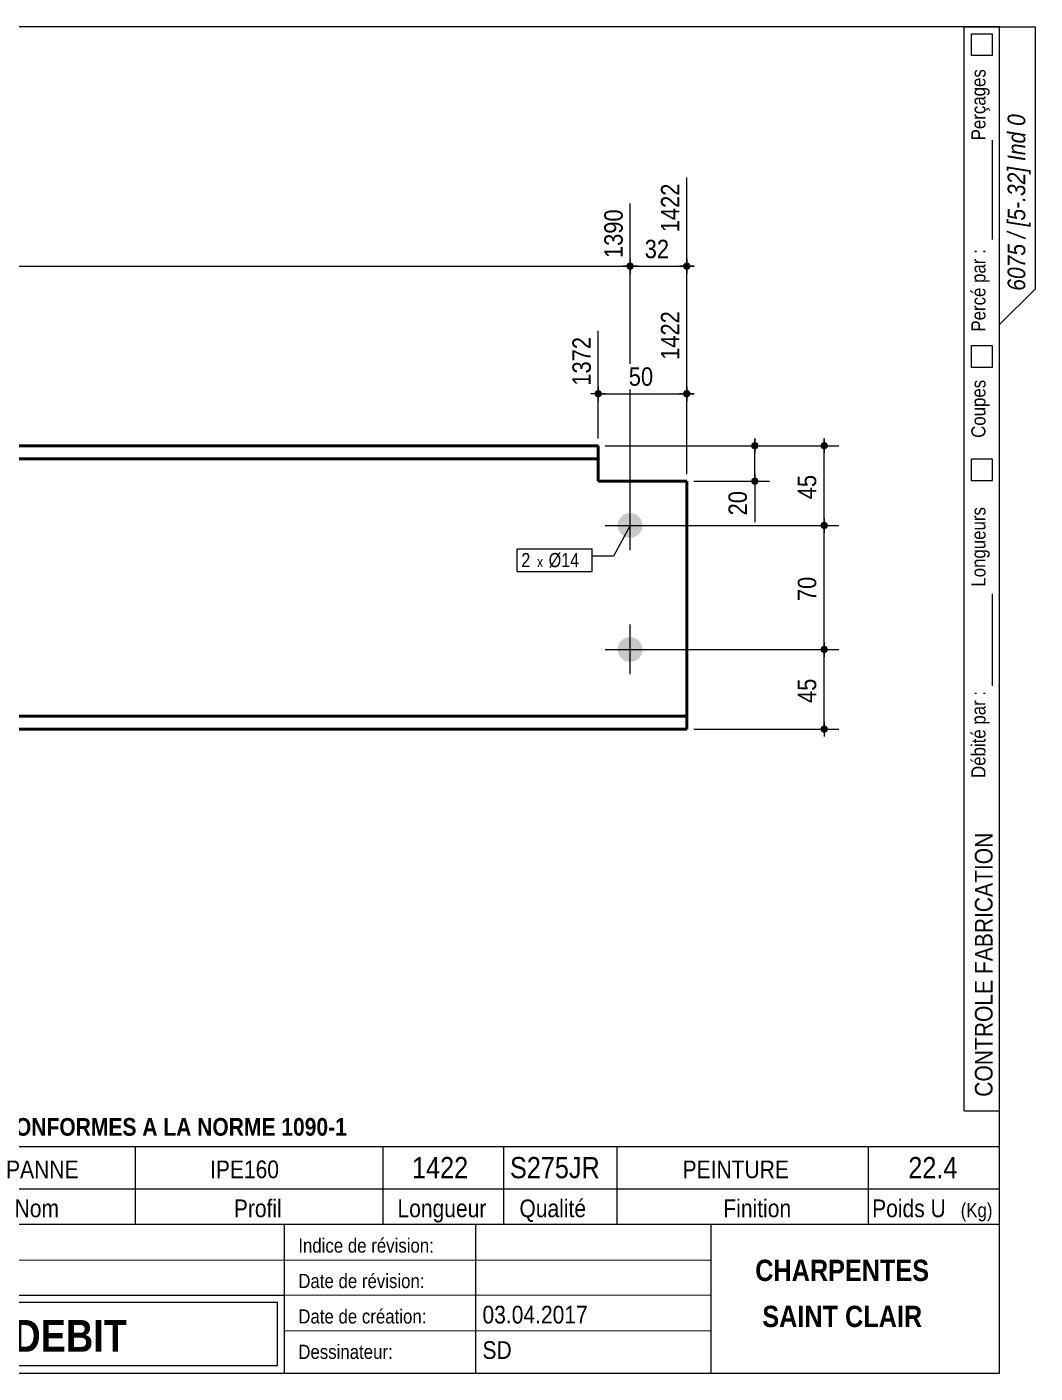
# Model space of a CAD drawing. Header units: millimetres. Extents: x 2 to 287, y 5 to 195.
# Drawn here: x 144.7 to 287, y 5 to 195 of the extents above; entities that cross this region are included whole.
import ezdxf

# ---------------------------------------------------------------- set-up
doc = ezdxf.new("R2010")
doc.units = ezdxf.units.MM
doc.linetypes.add('CACHE2', pattern=[1.190625, 0.79375, -0.396875])
for name, color, linetype, lineweight in [('Autre type objet', 1, 'Continuous', 0), ('Boulon', 7, 'Continuous', 0), ('Cache', 7, 'Continuous', 0), ('Cotation', 7, 'Continuous', 0), ('Désignation boulon', 3, 'Continuous', 0), ('Feuille dessin', 5, 'Continuous', 0), ('Piece', 2, 'Continuous', 0)]:
    doc.layers.add(name, color=color, linetype=linetype, lineweight=lineweight)
doc.styles.add('ARIAL', font='ARIAL.TTF')
doc.styles.add('ARIAL_BOLD', font='ARIALBD.TTF')
doc.styles.add('ARIAL_ITALIC', font='ARIALI.TTF')
doc.styles.add('COMIC_SANS_MS', font='COMIC.TTF')

# ---------------------------------------------------------------- blocks, each defined once
blk = doc.blocks.new('*A1')
at = {"layer": 'Boulon'}
for points in [[(231.58, 124.59), (231.58, 124.55), (231.58, 124.51), (231.57, 124.47), (231.57, 124.42), (231.56, 124.38), (231.55, 124.34), (231.55, 124.3), (231.54, 124.25), (231.53, 124.21), (231.52, 124.17), (231.5, 124.13), (231.49, 124.09), (231.48, 124.05), (231.46, 124.01), (231.45, 123.97), (231.43, 123.93), (231.41, 123.89), (231.39, 123.85), (231.37, 123.81), (231.35, 123.78), (231.33, 123.74), (231.31, 123.7), (231.29, 123.67), (231.26, 123.63), (231.24, 123.6), (231.21, 123.56), (231.18, 123.53), (231.16, 123.49), (231.13, 123.46), (231.1, 123.43), (231.07, 123.4), (231.04, 123.37), (231.01, 123.34), (230.97, 123.31), (230.94, 123.28), (230.91, 123.26), (230.87, 123.23), (230.84, 123.21), (230.8, 123.18), (230.77, 123.16), (230.73, 123.14), (230.69, 123.11), (230.65, 123.09), (230.62, 123.07), (230.58, 123.06), (230.54, 123.04), (230.5, 123.02), (230.46, 123), (230.42, 122.99), (230.38, 122.98), (230.34, 122.96), (230.3, 122.95), (230.26, 122.94), (230.21, 122.93), (230.17, 122.92), (230.13, 122.91), (230.09, 122.91), (230.04, 122.9), (230, 122.9), (229.96, 122.89), (229.92, 122.89), (229.87, 122.89), (229.83, 122.89), (229.79, 122.89), (229.74, 122.89), (229.7, 122.89), (229.66, 122.9), (229.62, 122.9), (229.57, 122.91), (229.53, 122.91), (229.49, 122.92), (229.45, 122.93), (229.4, 122.94), (229.36, 122.95), (229.32, 122.96), (229.28, 122.98), (229.24, 122.99), (229.2, 123), (229.16, 123.02), (229.12, 123.04), (229.08, 123.06), (229.04, 123.07), (229.01, 123.09), (228.97, 123.11), (228.93, 123.14), (228.89, 123.16), (228.86, 123.18), (228.82, 123.21), (228.79, 123.23), (228.75, 123.26), (228.72, 123.28), (228.69, 123.31), (228.65, 123.34), (228.62, 123.37), (228.59, 123.4), (228.56, 123.43), (228.53, 123.46), (228.5, 123.49), (228.48, 123.53), (228.45, 123.56), (228.42, 123.6), (228.4, 123.63), (228.37, 123.67), (228.35, 123.7), (228.33, 123.74), (228.31, 123.78), (228.29, 123.81), (228.27, 123.85), (228.25, 123.89), (228.23, 123.93), (228.21, 123.97), (228.2, 124.01), (228.18, 124.05), (228.17, 124.09), (228.16, 124.13), (228.14, 124.17), (228.13, 124.21), (228.12, 124.25), (228.11, 124.3), (228.11, 124.34), (228.1, 124.38), (228.09, 124.42), (228.09, 124.47), (228.08, 124.51), (228.08, 124.55), (228.08, 124.59), (228.08, 124.64), (228.08, 124.68), (228.08, 124.72), (228.08, 124.77), (228.09, 124.81), (228.09, 124.85), (228.1, 124.89), (228.11, 124.94), (228.11, 124.98), (228.12, 125.02), (228.13, 125.06), (228.14, 125.1), (228.16, 125.15), (228.17, 125.19), (228.18, 125.23), (228.2, 125.27), (228.21, 125.31), (228.23, 125.35), (228.25, 125.39), (228.27, 125.42), (228.29, 125.46), (228.31, 125.5), (228.33, 125.54), (228.35, 125.57), (228.37, 125.61), (228.4, 125.65), (228.42, 125.68), (228.45, 125.71), (228.48, 125.75), (228.5, 125.78), (228.53, 125.81), (228.56, 125.84), (228.59, 125.88), (228.62, 125.91), (228.65, 125.93), (228.69, 125.96), (228.72, 125.99), (228.75, 126.02), (228.79, 126.04), (228.82, 126.07), (228.86, 126.09), (228.89, 126.12), (228.93, 126.14), (228.97, 126.16), (229.01, 126.18), (229.04, 126.2), (229.08, 126.22), (229.12, 126.24), (229.16, 126.25), (229.2, 126.27), (229.24, 126.29), (229.28, 126.3), (229.32, 126.31), (229.36, 126.32), (229.4, 126.34), (229.45, 126.35), (229.49, 126.35), (229.53, 126.36), (229.57, 126.37), (229.62, 126.37), (229.66, 126.38), (229.7, 126.38), (229.74, 126.39), (229.79, 126.39), (229.83, 126.39), (229.87, 126.39), (229.92, 126.39), (229.96, 126.38), (230, 126.38), (230.04, 126.37), (230.09, 126.37), (230.13, 126.36), (230.17, 126.35), (230.21, 126.35), (230.26, 126.34), (230.3, 126.32), (230.34, 126.31), (230.38, 126.3), (230.42, 126.29), (230.46, 126.27), (230.5, 126.25), (230.54, 126.24), (230.58, 126.22), (230.62, 126.2), (230.65, 126.18), (230.69, 126.16), (230.73, 126.14), (230.77, 126.12), (230.8, 126.09), (230.84, 126.07), (230.87, 126.04), (230.91, 126.02), (230.94, 125.99), (230.97, 125.96), (231.01, 125.93), (231.04, 125.91), (231.07, 125.88), (231.1, 125.84), (231.13, 125.81), (231.16, 125.78), (231.18, 125.75), (231.21, 125.71), (231.24, 125.68), (231.26, 125.65), (231.29, 125.61), (231.31, 125.57), (231.33, 125.54), (231.35, 125.5), (231.37, 125.46), (231.39, 125.42), (231.41, 125.39), (231.43, 125.35), (231.45, 125.31), (231.46, 125.27), (231.48, 125.23), (231.49, 125.19), (231.5, 125.15), (231.52, 125.1), (231.53, 125.06), (231.54, 125.02), (231.55, 124.98), (231.55, 124.94), (231.56, 124.89), (231.57, 124.85), (231.57, 124.81), (231.58, 124.77), (231.58, 124.72), (231.58, 124.68), (231.58, 124.64)], [(231.58, 107.09), (231.58, 107.05), (231.58, 107.01), (231.57, 106.97), (231.57, 106.92), (231.56, 106.88), (231.55, 106.84), (231.55, 106.8), (231.54, 106.75), (231.53, 106.71), (231.52, 106.67), (231.5, 106.63), (231.49, 106.59), (231.48, 106.55), (231.46, 106.51), (231.45, 106.47), (231.43, 106.43), (231.41, 106.39), (231.39, 106.35), (231.37, 106.31), (231.35, 106.28), (231.33, 106.24), (231.31, 106.2), (231.29, 106.17), (231.26, 106.13), (231.24, 106.1), (231.21, 106.06), (231.18, 106.03), (231.16, 105.99), (231.13, 105.96), (231.1, 105.93), (231.07, 105.9), (231.04, 105.87), (231.01, 105.84), (230.97, 105.81), (230.94, 105.78), (230.91, 105.76), (230.87, 105.73), (230.84, 105.71), (230.8, 105.68), (230.77, 105.66), (230.73, 105.64), (230.69, 105.61), (230.65, 105.59), (230.62, 105.57), (230.58, 105.56), (230.54, 105.54), (230.5, 105.52), (230.46, 105.5), (230.42, 105.49), (230.38, 105.48), (230.34, 105.46), (230.3, 105.45), (230.26, 105.44), (230.21, 105.43), (230.17, 105.42), (230.13, 105.41), (230.09, 105.41), (230.04, 105.4), (230, 105.4), (229.96, 105.39), (229.92, 105.39), (229.87, 105.39), (229.83, 105.39), (229.79, 105.39), (229.74, 105.39), (229.7, 105.39), (229.66, 105.4), (229.62, 105.4), (229.57, 105.41), (229.53, 105.41), (229.49, 105.42), (229.45, 105.43), (229.4, 105.44), (229.36, 105.45), (229.32, 105.46), (229.28, 105.48), (229.24, 105.49), (229.2, 105.5), (229.16, 105.52), (229.12, 105.54), (229.08, 105.56), (229.04, 105.57), (229.01, 105.59), (228.97, 105.61), (228.93, 105.64), (228.89, 105.66), (228.86, 105.68), (228.82, 105.71), (228.79, 105.73), (228.75, 105.76), (228.72, 105.78), (228.69, 105.81), (228.65, 105.84), (228.62, 105.87), (228.59, 105.9), (228.56, 105.93), (228.53, 105.96), (228.5, 105.99), (228.48, 106.03), (228.45, 106.06), (228.42, 106.1), (228.4, 106.13), (228.37, 106.17), (228.35, 106.2), (228.33, 106.24), (228.31, 106.28), (228.29, 106.31), (228.27, 106.35), (228.25, 106.39), (228.23, 106.43), (228.21, 106.47), (228.2, 106.51), (228.18, 106.55), (228.17, 106.59), (228.16, 106.63), (228.14, 106.67), (228.13, 106.71), (228.12, 106.75), (228.11, 106.8), (228.11, 106.84), (228.1, 106.88), (228.09, 106.92), (228.09, 106.97), (228.08, 107.01), (228.08, 107.05), (228.08, 107.09), (228.08, 107.14), (228.08, 107.18), (228.08, 107.22), (228.08, 107.27), (228.09, 107.31), (228.09, 107.35), (228.1, 107.39), (228.11, 107.44), (228.11, 107.48), (228.12, 107.52), (228.13, 107.56), (228.14, 107.6), (228.16, 107.65), (228.17, 107.69), (228.18, 107.73), (228.2, 107.77), (228.21, 107.81), (228.23, 107.85), (228.25, 107.89), (228.27, 107.92), (228.29, 107.96), (228.31, 108), (228.33, 108.04), (228.35, 108.07), (228.37, 108.11), (228.4, 108.15), (228.42, 108.18), (228.45, 108.21), (228.48, 108.25), (228.5, 108.28), (228.53, 108.31), (228.56, 108.34), (228.59, 108.38), (228.62, 108.41), (228.65, 108.43), (228.69, 108.46), (228.72, 108.49), (228.75, 108.52), (228.79, 108.54), (228.82, 108.57), (228.86, 108.59), (228.89, 108.62), (228.93, 108.64), (228.97, 108.66), (229.01, 108.68), (229.04, 108.7), (229.08, 108.72), (229.12, 108.74), (229.16, 108.75), (229.2, 108.77), (229.24, 108.79), (229.28, 108.8), (229.32, 108.81), (229.36, 108.82), (229.4, 108.84), (229.45, 108.85), (229.49, 108.85), (229.53, 108.86), (229.57, 108.87), (229.62, 108.87), (229.66, 108.88), (229.7, 108.88), (229.74, 108.89), (229.79, 108.89), (229.83, 108.89), (229.87, 108.89), (229.92, 108.89), (229.96, 108.88), (230, 108.88), (230.04, 108.87), (230.09, 108.87), (230.13, 108.86), (230.17, 108.85), (230.21, 108.85), (230.26, 108.84), (230.3, 108.82), (230.34, 108.81), (230.38, 108.8), (230.42, 108.79), (230.46, 108.77), (230.5, 108.75), (230.54, 108.74), (230.58, 108.72), (230.62, 108.7), (230.65, 108.68), (230.69, 108.66), (230.73, 108.64), (230.77, 108.62), (230.8, 108.59), (230.84, 108.57), (230.87, 108.54), (230.91, 108.52), (230.94, 108.49), (230.97, 108.46), (231.01, 108.43), (231.04, 108.41), (231.07, 108.38), (231.1, 108.34), (231.13, 108.31), (231.16, 108.28), (231.18, 108.25), (231.21, 108.21), (231.24, 108.18), (231.26, 108.15), (231.29, 108.11), (231.31, 108.07), (231.33, 108.04), (231.35, 108), (231.37, 107.96), (231.39, 107.92), (231.41, 107.89), (231.43, 107.85), (231.45, 107.81), (231.46, 107.77), (231.48, 107.73), (231.49, 107.69), (231.5, 107.65), (231.52, 107.6), (231.53, 107.56), (231.54, 107.52), (231.55, 107.48), (231.55, 107.44), (231.56, 107.39), (231.57, 107.35), (231.57, 107.31), (231.58, 107.27), (231.58, 107.22), (231.58, 107.18), (231.58, 107.14)]]:
    blk.add_hatch(color=256, dxfattribs=at).paths.add_polyline_path(points, flags=17)
at = {"layer": 'Boulon', "linetype": 'Continuous', "lineweight": 0}
for p, q in [((229.83, 121.14), (229.83, 128.14)), ((226.33, 124.64), (233.33, 124.64)), ((229.83, 103.64), (229.83, 110.64)), ((226.33, 107.14), (233.33, 107.14))]:
    blk.add_line(p, q, dxfattribs=at)
blk = doc.blocks.new('*A3')
at = {"layer": 'Cache', "color": 7, "linetype": 'CACHE2', "lineweight": 20}
blk.add_line((237.830001, 97.737617), (237.830001, 95.887617), dxfattribs=at)
at = {"layer": 'Piece', "color": 2, "linetype": 'Continuous', "lineweight": 40}
for p, q in [((225.330001, 135.887617), (106.28, 135.887617)), ((225.330001, 135.887617), (225.330001, 130.887617)), ((225.330001, 134.037617), (106.28, 134.037617)), ((237.830001, 130.887617), (225.330001, 130.887617)), ((237.830001, 97.737617), (237.830001, 130.887617)), ((237.830001, 97.737617), (106.28, 97.737617)), ((237.830001, 95.887617), (237.830001, 97.737617)), ((237.830001, 95.887617), (106.28, 95.887617))]:
    blk.add_line(p, q, dxfattribs=at)
blk = doc.blocks.new('*A4')
at = {"layer": 'Feuille dessin', "linetype": 'Continuous', "lineweight": 0}
for p, q in [((282, 195), (5, 195)), ((282, 5), (282, 195)), ((5, 5), (282, 5))]:
    blk.add_line(p, q, dxfattribs=at)
blk = doc.blocks.new('*A5')
at = {"layer": 'Autre type objet', "linetype": 'Continuous', "lineweight": 0}
for p, q in [((277, 42), (277, 195)), ((277, 195), (287, 195)), ((278, 194), (278, 191)), ((281, 194), (278, 194)), ((281, 191), (281, 194)), ((282, 42), (282, 195)), ((287, 195), (287, 158)), ((278, 191), (281, 191)), ((281, 165), (281, 179)), ((287, 158), (282, 153)), ((278, 150), (278, 147)), ((281, 150), (278, 150)), ((281, 147), (281, 150)), ((278, 147), (281, 147)), ((278, 134), (278, 131)), ((281, 134), (278, 134)), ((281, 131), (281, 134)), ((278, 131), (281, 131)), ((281, 102), (281, 115)), ((277, 42), (282, 42))]:
    blk.add_line(p, q, dxfattribs=at)
at = {"layer": 'Autre type objet', "width": 0.85}
for s, height, style, p in [('Perçages', 2, 'ARIAL', (280, 179)), ('6075 / [5-.32] Ind 0', 2.5, 'ARIAL_ITALIC', (285.619109, 157.760245)), ('Percé par :', 2, 'ARIAL', (280, 152)), ('Coupes', 2, 'ARIAL', (280, 137)), ('Longueurs', 2, 'ARIAL', (280, 116)), ('Débité par :', 2, 'ARIAL', (280, 89)), ('CONTROLE FABRICATION', 2.5, 'ARIAL', (281, 44))]:
    blk.add_text(s, height=height, rotation=90, dxfattribs=dict(at, style=style)).set_placement(p)
blk = doc.blocks.new('*A7')
at = {"layer": 'Autre type objet', "linetype": 'Continuous', "lineweight": 0}
for p, q in [((92, 37), (282, 37)), ((160, 31), (160, 37)), ((195, 31), (195, 37)), ((212, 31), (212, 37)), ((228, 31), (228, 37)), ((263.5, 31), (263.5, 37)), ((282, 31), (282, 37)), ((92, 31), (282, 31)), ((160, 26), (160, 31)), ((195, 26), (195, 31)), ((212, 26), (212, 31)), ((228, 26), (228, 31)), ((263.5, 26), (263.5, 31)), ((282, 5), (282, 31)), ((92, 26), (282, 26)), ((181, 26), (181, 5)), ((208, 26), (208, 5)), ((241.262466, 5), (241.262466, 26)), ((92, 21), (241.327069, 20.935451)), ((92, 16), (181, 16)), ((181, 16), (241.297815, 16.021151)), ((93, 15), (180, 15)), ((180, 15), (180, 6)), ((181, 11), (241.217807, 10.969512)), ((180, 6), (93, 6)), ((92, 5), (282, 5))]:
    blk.add_line(p, q, dxfattribs=at)
at = {"layer": 'Autre type objet', "width": 0.85}
for s, height, style, p in [('TOLERANCES ESSENTIELLES CONFORMES A LA NORME 1090-1', 2.5, 'ARIAL_BOLD', (96.5, 38.5)), ('PANNE', 2.5, 'ARIAL', (141.75415, 32.5)), ('IPE160', 2.5, 'ARIAL', (170.538574, 32.5)), ('1422', 3, 'ARIAL', (199.053223, 32.5)), ('S275JR', 3, 'ARIAL', (212.880127, 32.5)), ('PEINTURE', 2.5, 'ARIAL', (237.24646, 32.5)), ('22.4', 3, 'ARIAL', (269.109863, 32.5)), ('Nom', 2.5, 'ARIAL', (142.961426, 27)), ('Profil', 2.5, 'ARIAL', (173.903564, 27)), ('Longueur', 2.5, 'ARIAL', (197, 27)), ('Qualité', 2.5, 'ARIAL', (214.218018, 27)), ('Finition', 2.5, 'ARIAL', (243, 27)), ('Poids U', 2.5, 'ARIAL', (264, 27)), ('(Kg)', 2, 'ARIAL', (276.5, 27)), ('Indice de révision:', 2, 'ARIAL', (183, 22)), ('CHARPENTES', 3, 'ARIAL_BOLD', (247.5, 18)), ('Date de révision:', 2, 'ARIAL', (183, 17)), ('Date de création:', 2, 'ARIAL', (183, 12)), ('03.04.2017', 2.5, 'ARIAL', (209, 12)), ('SAINT CLAIR', 3, 'ARIAL_BOLD', (248.5, 11.5)), ('CROQUIS   DE  DEBIT', 4.5, 'ARIAL_BOLD', (103, 8)), ('SD', 2.5, 'ARIAL', (209, 7)), ('Dessinateur:', 2, 'ARIAL', (183, 7))]:
    blk.add_text(s, height=height, dxfattribs=dict(at, style=style)).set_placement(p)
blk = doc.blocks.new('*A10')
at = {"layer": 'Cotation'}
for points in [[(225.3, 142.71), (225.28, 142.71), (225.25, 142.72), (225.23, 142.72), (225.2, 142.73), (225.18, 142.73), (225.15, 142.74), (225.13, 142.75), (225.11, 142.76), (225.08, 142.77), (225.06, 142.79), (225.04, 142.8), (225.02, 142.81), (225, 142.83), (224.98, 142.85), (224.96, 142.86), (224.94, 142.88), (224.93, 142.9), (224.91, 142.92), (224.9, 142.94), (224.88, 142.96), (224.87, 142.99), (224.86, 143.01), (224.85, 143.03), (224.84, 143.06), (224.83, 143.08), (224.83, 143.11), (224.82, 143.13), (224.82, 143.16), (224.81, 143.18), (224.81, 143.21), (224.81, 143.23), (224.81, 143.26), (224.81, 143.28), (224.82, 143.31), (224.82, 143.33), (224.83, 143.36), (224.83, 143.38), (224.84, 143.41), (224.85, 143.43), (224.86, 143.45), (224.87, 143.48), (224.88, 143.5), (224.9, 143.52), (224.91, 143.54), (224.93, 143.56), (224.94, 143.58), (224.96, 143.6), (224.98, 143.62), (225, 143.63), (225.02, 143.65), (225.04, 143.66), (225.06, 143.68), (225.08, 143.69), (225.11, 143.7), (225.13, 143.71), (225.15, 143.72), (225.18, 143.73), (225.2, 143.74), (225.23, 143.74), (225.25, 143.75), (225.28, 143.75), (225.3, 143.75), (225.33, 143.75), (225.36, 143.75), (225.38, 143.75), (225.41, 143.75), (225.43, 143.74), (225.46, 143.74), (225.48, 143.73), (225.51, 143.72), (225.53, 143.71), (225.55, 143.7), (225.58, 143.69), (225.6, 143.68), (225.62, 143.66), (225.64, 143.65), (225.66, 143.63), (225.68, 143.62), (225.7, 143.6), (225.72, 143.58), (225.73, 143.56), (225.75, 143.54), (225.76, 143.52), (225.78, 143.5), (225.79, 143.48), (225.8, 143.45), (225.81, 143.43), (225.82, 143.41), (225.83, 143.38), (225.83, 143.36), (225.84, 143.33), (225.84, 143.31), (225.85, 143.28), (225.85, 143.26), (225.85, 143.23), (225.85, 143.21), (225.85, 143.18), (225.84, 143.16), (225.84, 143.13), (225.83, 143.11), (225.83, 143.08), (225.82, 143.06), (225.81, 143.03), (225.8, 143.01), (225.79, 142.99), (225.78, 142.96), (225.76, 142.94), (225.75, 142.92), (225.73, 142.9), (225.72, 142.88), (225.7, 142.86), (225.68, 142.85), (225.66, 142.83), (225.64, 142.81), (225.62, 142.8), (225.6, 142.79), (225.58, 142.77), (225.55, 142.76), (225.53, 142.75), (225.51, 142.74), (225.48, 142.73), (225.46, 142.73), (225.43, 142.72), (225.41, 142.72), (225.38, 142.71), (225.36, 142.71), (225.33, 142.71)], [(237.8, 142.71), (237.78, 142.71), (237.75, 142.72), (237.73, 142.72), (237.7, 142.73), (237.68, 142.73), (237.65, 142.74), (237.63, 142.75), (237.61, 142.76), (237.58, 142.77), (237.56, 142.79), (237.54, 142.8), (237.52, 142.81), (237.5, 142.83), (237.48, 142.85), (237.46, 142.86), (237.44, 142.88), (237.43, 142.9), (237.41, 142.92), (237.4, 142.94), (237.38, 142.96), (237.37, 142.99), (237.36, 143.01), (237.35, 143.03), (237.34, 143.06), (237.33, 143.08), (237.33, 143.11), (237.32, 143.13), (237.32, 143.16), (237.31, 143.18), (237.31, 143.21), (237.31, 143.23), (237.31, 143.26), (237.31, 143.28), (237.32, 143.31), (237.32, 143.33), (237.33, 143.36), (237.33, 143.38), (237.34, 143.41), (237.35, 143.43), (237.36, 143.45), (237.37, 143.48), (237.38, 143.5), (237.4, 143.52), (237.41, 143.54), (237.43, 143.56), (237.44, 143.58), (237.46, 143.6), (237.48, 143.62), (237.5, 143.63), (237.52, 143.65), (237.54, 143.66), (237.56, 143.68), (237.58, 143.69), (237.61, 143.7), (237.63, 143.71), (237.65, 143.72), (237.68, 143.73), (237.7, 143.74), (237.73, 143.74), (237.75, 143.75), (237.78, 143.75), (237.8, 143.75), (237.83, 143.75), (237.86, 143.75), (237.88, 143.75), (237.91, 143.75), (237.93, 143.74), (237.96, 143.74), (237.98, 143.73), (238.01, 143.72), (238.03, 143.71), (238.05, 143.7), (238.08, 143.69), (238.1, 143.68), (238.12, 143.66), (238.14, 143.65), (238.16, 143.63), (238.18, 143.62), (238.2, 143.6), (238.22, 143.58), (238.23, 143.56), (238.25, 143.54), (238.26, 143.52), (238.28, 143.5), (238.29, 143.48), (238.3, 143.45), (238.31, 143.43), (238.32, 143.41), (238.33, 143.38), (238.33, 143.36), (238.34, 143.33), (238.34, 143.31), (238.35, 143.28), (238.35, 143.26), (238.35, 143.23), (238.35, 143.21), (238.35, 143.18), (238.34, 143.16), (238.34, 143.13), (238.33, 143.11), (238.33, 143.08), (238.32, 143.06), (238.31, 143.03), (238.3, 143.01), (238.29, 142.99), (238.28, 142.96), (238.26, 142.94), (238.25, 142.92), (238.23, 142.9), (238.22, 142.88), (238.2, 142.86), (238.18, 142.85), (238.16, 142.83), (238.14, 142.81), (238.12, 142.8), (238.1, 142.79), (238.08, 142.77), (238.05, 142.76), (238.03, 142.75), (238.01, 142.74), (237.98, 142.73), (237.96, 142.73), (237.93, 142.72), (237.91, 142.72), (237.88, 142.71), (237.86, 142.71), (237.83, 142.71)]]:
    blk.add_hatch(color=256, dxfattribs=at).paths.add_polyline_path(points, flags=17)
at = {"layer": 'Cotation', "linetype": 'Continuous', "lineweight": 0}
for p, q in [((237.83, 131.89), (237.83, 155.73)), ((225.33, 136.89), (225.33, 152.09)), ((226.37, 143.23), (224.29, 143.23)), ((225.33, 143.23), (224.29, 143.23)), ((225.33, 144.27), (225.33, 142.19)), ((225.33, 143.23), (237.83, 143.23)), ((238.87, 143.23), (236.79, 143.23)), ((237.83, 144.27), (237.83, 142.19)), ((237.83, 143.23), (238.87, 143.23))]:
    blk.add_line(p, q, dxfattribs=at)
at = {"layer": 'Cotation'}
for p in [(225.33, 143.23), (237.83, 143.23)]:
    blk.add_point(p, dxfattribs=at)
at = {"layer": 'Cotation', "style": 'ARIAL', "width": 0.85}
for s, p in [('1422', (236.79, 148.01)), ('1372', (224.29, 144.37))]:
    blk.add_text(s, height=2.6, rotation=90.0002, dxfattribs=at).set_placement(p)
blk.add_text('50', height=2.6, dxfattribs=at).set_placement((229.65, 144.35))
blk = doc.blocks.new('*A12')
at = {"layer": 'Cotation'}
blk.add_hatch(color=256, dxfattribs=at).paths.add_polyline_path([(229.8, 160.72), (229.78, 160.72), (229.75, 160.72), (229.73, 160.73), (229.7, 160.73), (229.68, 160.74), (229.65, 160.75), (229.63, 160.75), (229.61, 160.77), (229.58, 160.78), (229.56, 160.79), (229.54, 160.8), (229.52, 160.82), (229.5, 160.83), (229.48, 160.85), (229.46, 160.87), (229.44, 160.89), (229.43, 160.91), (229.41, 160.93), (229.4, 160.95), (229.38, 160.97), (229.37, 160.99), (229.36, 161.01), (229.35, 161.04), (229.34, 161.06), (229.33, 161.08), (229.33, 161.11), (229.32, 161.13), (229.32, 161.16), (229.31, 161.18), (229.31, 161.21), (229.31, 161.24), (229.31, 161.26), (229.31, 161.29), (229.32, 161.31), (229.32, 161.34), (229.33, 161.36), (229.33, 161.39), (229.34, 161.41), (229.35, 161.43), (229.36, 161.46), (229.37, 161.48), (229.38, 161.5), (229.4, 161.52), (229.41, 161.55), (229.43, 161.57), (229.44, 161.58), (229.46, 161.6), (229.48, 161.62), (229.5, 161.64), (229.52, 161.65), (229.54, 161.67), (229.56, 161.68), (229.58, 161.69), (229.61, 161.71), (229.63, 161.72), (229.65, 161.72), (229.68, 161.73), (229.7, 161.74), (229.73, 161.75), (229.75, 161.75), (229.78, 161.75), (229.8, 161.75), (229.83, 161.76), (229.86, 161.75), (229.88, 161.75), (229.91, 161.75), (229.93, 161.75), (229.96, 161.74), (229.98, 161.73), (230.01, 161.72), (230.03, 161.72), (230.05, 161.71), (230.08, 161.69), (230.1, 161.68), (230.12, 161.67), (230.14, 161.65), (230.16, 161.64), (230.18, 161.62), (230.2, 161.6), (230.22, 161.58), (230.23, 161.57), (230.25, 161.55), (230.26, 161.52), (230.28, 161.5), (230.29, 161.48), (230.3, 161.46), (230.31, 161.43), (230.32, 161.41), (230.33, 161.39), (230.33, 161.36), (230.34, 161.34), (230.34, 161.31), (230.35, 161.29), (230.35, 161.26), (230.35, 161.24), (230.35, 161.21), (230.35, 161.18), (230.34, 161.16), (230.34, 161.13), (230.33, 161.11), (230.33, 161.08), (230.32, 161.06), (230.31, 161.04), (230.3, 161.01), (230.29, 160.99), (230.28, 160.97), (230.26, 160.95), (230.25, 160.93), (230.23, 160.91), (230.22, 160.89), (230.2, 160.87), (230.18, 160.85), (230.16, 160.83), (230.14, 160.82), (230.12, 160.8), (230.1, 160.79), (230.08, 160.78), (230.05, 160.77), (230.03, 160.75), (230.01, 160.75), (229.98, 160.74), (229.96, 160.73), (229.93, 160.73), (229.91, 160.72), (229.88, 160.72), (229.86, 160.72), (229.83, 160.72)], flags=17)
at = {"layer": 'Cotation', "linetype": 'Continuous', "lineweight": 0}
for p, q in [((229.83, 147.47), (229.83, 170.09)), ((229.83, 162.28), (229.83, 160.2)), ((41.68, 161.24), (229.83, 161.24)), ((230.87, 161.24), (228.79, 161.24)), ((229.83, 161.24), (230.87, 161.24)), ((229.83, 125.64), (229.83, 143.83))]:
    blk.add_line(p, q, dxfattribs=at)
at = {"layer": 'Cotation'}
blk.add_point((229.83, 161.24), dxfattribs=at)
at = {"layer": 'Cotation', "style": 'ARIAL', "width": 0.85}
blk.add_text('1390', height=2.6, rotation=90.0002, dxfattribs=at).set_placement((228.79, 162.38))
blk = doc.blocks.new('*A13')
at = {"layer": 'Cotation'}
for points in [[(229.8, 160.72), (229.78, 160.72), (229.75, 160.72), (229.73, 160.73), (229.7, 160.73), (229.68, 160.74), (229.65, 160.75), (229.63, 160.75), (229.61, 160.77), (229.58, 160.78), (229.56, 160.79), (229.54, 160.8), (229.52, 160.82), (229.5, 160.83), (229.48, 160.85), (229.46, 160.87), (229.44, 160.89), (229.43, 160.91), (229.41, 160.93), (229.4, 160.95), (229.38, 160.97), (229.37, 160.99), (229.36, 161.01), (229.35, 161.04), (229.34, 161.06), (229.33, 161.08), (229.33, 161.11), (229.32, 161.13), (229.32, 161.16), (229.31, 161.18), (229.31, 161.21), (229.31, 161.24), (229.31, 161.26), (229.31, 161.29), (229.32, 161.31), (229.32, 161.34), (229.33, 161.36), (229.33, 161.39), (229.34, 161.41), (229.35, 161.43), (229.36, 161.46), (229.37, 161.48), (229.38, 161.5), (229.4, 161.52), (229.41, 161.55), (229.43, 161.57), (229.44, 161.58), (229.46, 161.6), (229.48, 161.62), (229.5, 161.64), (229.52, 161.65), (229.54, 161.67), (229.56, 161.68), (229.58, 161.69), (229.61, 161.71), (229.63, 161.72), (229.65, 161.72), (229.68, 161.73), (229.7, 161.74), (229.73, 161.75), (229.75, 161.75), (229.78, 161.75), (229.8, 161.75), (229.83, 161.76), (229.86, 161.75), (229.88, 161.75), (229.91, 161.75), (229.93, 161.75), (229.96, 161.74), (229.98, 161.73), (230.01, 161.72), (230.03, 161.72), (230.05, 161.71), (230.08, 161.69), (230.1, 161.68), (230.12, 161.67), (230.14, 161.65), (230.16, 161.64), (230.18, 161.62), (230.2, 161.6), (230.22, 161.58), (230.23, 161.57), (230.25, 161.55), (230.26, 161.52), (230.28, 161.5), (230.29, 161.48), (230.3, 161.46), (230.31, 161.43), (230.32, 161.41), (230.33, 161.39), (230.33, 161.36), (230.34, 161.34), (230.34, 161.31), (230.35, 161.29), (230.35, 161.26), (230.35, 161.24), (230.35, 161.21), (230.35, 161.18), (230.34, 161.16), (230.34, 161.13), (230.33, 161.11), (230.33, 161.08), (230.32, 161.06), (230.31, 161.04), (230.3, 161.01), (230.29, 160.99), (230.28, 160.97), (230.26, 160.95), (230.25, 160.93), (230.23, 160.91), (230.22, 160.89), (230.2, 160.87), (230.18, 160.85), (230.16, 160.83), (230.14, 160.82), (230.12, 160.8), (230.1, 160.79), (230.08, 160.78), (230.05, 160.77), (230.03, 160.75), (230.01, 160.75), (229.98, 160.74), (229.96, 160.73), (229.93, 160.73), (229.91, 160.72), (229.88, 160.72), (229.86, 160.72), (229.83, 160.72)], [(237.8, 160.72), (237.78, 160.72), (237.75, 160.72), (237.73, 160.73), (237.7, 160.73), (237.68, 160.74), (237.65, 160.75), (237.63, 160.75), (237.61, 160.77), (237.58, 160.78), (237.56, 160.79), (237.54, 160.8), (237.52, 160.82), (237.5, 160.83), (237.48, 160.85), (237.46, 160.87), (237.44, 160.89), (237.43, 160.91), (237.41, 160.93), (237.4, 160.95), (237.38, 160.97), (237.37, 160.99), (237.36, 161.01), (237.35, 161.04), (237.34, 161.06), (237.33, 161.08), (237.33, 161.11), (237.32, 161.13), (237.32, 161.16), (237.31, 161.18), (237.31, 161.21), (237.31, 161.24), (237.31, 161.26), (237.31, 161.29), (237.32, 161.31), (237.32, 161.34), (237.33, 161.36), (237.33, 161.39), (237.34, 161.41), (237.35, 161.43), (237.36, 161.46), (237.37, 161.48), (237.38, 161.5), (237.4, 161.52), (237.41, 161.55), (237.43, 161.57), (237.44, 161.58), (237.46, 161.6), (237.48, 161.62), (237.5, 161.64), (237.52, 161.65), (237.54, 161.67), (237.56, 161.68), (237.58, 161.69), (237.61, 161.71), (237.63, 161.72), (237.65, 161.72), (237.68, 161.73), (237.7, 161.74), (237.73, 161.75), (237.75, 161.75), (237.78, 161.75), (237.8, 161.75), (237.83, 161.76), (237.86, 161.75), (237.88, 161.75), (237.91, 161.75), (237.93, 161.75), (237.96, 161.74), (237.98, 161.73), (238.01, 161.72), (238.03, 161.72), (238.05, 161.71), (238.08, 161.69), (238.1, 161.68), (238.12, 161.67), (238.14, 161.65), (238.16, 161.64), (238.18, 161.62), (238.2, 161.6), (238.22, 161.58), (238.23, 161.57), (238.25, 161.55), (238.26, 161.52), (238.28, 161.5), (238.29, 161.48), (238.3, 161.46), (238.31, 161.43), (238.32, 161.41), (238.33, 161.39), (238.33, 161.36), (238.34, 161.34), (238.34, 161.31), (238.35, 161.29), (238.35, 161.26), (238.35, 161.24), (238.35, 161.21), (238.35, 161.18), (238.34, 161.16), (238.34, 161.13), (238.33, 161.11), (238.33, 161.08), (238.32, 161.06), (238.31, 161.04), (238.3, 161.01), (238.29, 160.99), (238.28, 160.97), (238.26, 160.95), (238.25, 160.93), (238.23, 160.91), (238.22, 160.89), (238.2, 160.87), (238.18, 160.85), (238.16, 160.83), (238.14, 160.82), (238.12, 160.8), (238.1, 160.79), (238.08, 160.78), (238.05, 160.77), (238.03, 160.75), (238.01, 160.75), (237.98, 160.74), (237.96, 160.73), (237.93, 160.73), (237.91, 160.72), (237.88, 160.72), (237.86, 160.72), (237.83, 160.72)]]:
    blk.add_hatch(color=256, dxfattribs=at).paths.add_polyline_path(points, flags=17)
at = {"layer": 'Cotation', "linetype": 'Continuous', "lineweight": 0}
for p, q in [((237.83, 131.89), (237.83, 173.73)), ((229.83, 147.47), (229.83, 170.09)), ((229.83, 162.28), (229.83, 160.2)), ((237.83, 162.28), (237.83, 160.2)), ((230.87, 161.24), (228.79, 161.24)), ((229.83, 161.24), (228.79, 161.24)), ((229.83, 161.24), (237.83, 161.24)), ((238.87, 161.24), (236.79, 161.24)), ((237.83, 161.24), (238.87, 161.24)), ((229.83, 125.64), (229.83, 143.83))]:
    blk.add_line(p, q, dxfattribs=at)
at = {"layer": 'Cotation'}
for p in [(229.83, 161.24), (237.83, 161.24)]:
    blk.add_point(p, dxfattribs=at)
at = {"layer": 'Cotation', "style": 'ARIAL', "width": 0.85}
blk.add_text('1422', height=2.6, rotation=90.0002, dxfattribs=at).set_placement((236.79, 166.02))
blk.add_text('32', height=2.6, dxfattribs=at).set_placement((231.9, 162.36))
blk = doc.blocks.new('*A15')
at = {"layer": 'Cotation'}
for points in [[(247.42, 135.37), (247.39, 135.37), (247.36, 135.37), (247.34, 135.38), (247.31, 135.38), (247.29, 135.39), (247.27, 135.4), (247.24, 135.41), (247.22, 135.42), (247.2, 135.43), (247.17, 135.44), (247.15, 135.46), (247.13, 135.47), (247.11, 135.49), (247.09, 135.5), (247.07, 135.52), (247.06, 135.54), (247.04, 135.56), (247.02, 135.58), (247.01, 135.6), (247, 135.62), (246.98, 135.64), (246.97, 135.67), (246.96, 135.69), (246.95, 135.71), (246.94, 135.74), (246.94, 135.76), (246.93, 135.79), (246.93, 135.81), (246.92, 135.84), (246.92, 135.86), (246.92, 135.89), (246.92, 135.91), (246.92, 135.94), (246.93, 135.96), (246.93, 135.99), (246.94, 136.01), (246.94, 136.04), (246.95, 136.06), (246.96, 136.09), (246.97, 136.11), (246.98, 136.13), (247, 136.15), (247.01, 136.18), (247.02, 136.2), (247.04, 136.22), (247.06, 136.24), (247.07, 136.26), (247.09, 136.27), (247.11, 136.29), (247.13, 136.31), (247.15, 136.32), (247.17, 136.33), (247.2, 136.35), (247.22, 136.36), (247.24, 136.37), (247.27, 136.38), (247.29, 136.39), (247.31, 136.39), (247.34, 136.4), (247.36, 136.4), (247.39, 136.41), (247.42, 136.41), (247.44, 136.41), (247.47, 136.41), (247.49, 136.41), (247.52, 136.4), (247.54, 136.4), (247.57, 136.39), (247.59, 136.39), (247.62, 136.38), (247.64, 136.37), (247.66, 136.36), (247.69, 136.35), (247.71, 136.33), (247.73, 136.32), (247.75, 136.31), (247.77, 136.29), (247.79, 136.27), (247.81, 136.26), (247.83, 136.24), (247.84, 136.22), (247.86, 136.2), (247.87, 136.18), (247.89, 136.15), (247.9, 136.13), (247.91, 136.11), (247.92, 136.09), (247.93, 136.06), (247.94, 136.04), (247.95, 136.01), (247.95, 135.99), (247.96, 135.96), (247.96, 135.94), (247.96, 135.91), (247.96, 135.89), (247.96, 135.86), (247.96, 135.84), (247.96, 135.81), (247.95, 135.79), (247.95, 135.76), (247.94, 135.74), (247.93, 135.71), (247.92, 135.69), (247.91, 135.67), (247.9, 135.64), (247.89, 135.62), (247.87, 135.6), (247.86, 135.58), (247.84, 135.56), (247.83, 135.54), (247.81, 135.52), (247.79, 135.5), (247.77, 135.49), (247.75, 135.47), (247.73, 135.46), (247.71, 135.44), (247.69, 135.43), (247.66, 135.42), (247.64, 135.41), (247.62, 135.4), (247.59, 135.39), (247.57, 135.38), (247.54, 135.38), (247.52, 135.37), (247.49, 135.37), (247.47, 135.37), (247.44, 135.37)], [(247.42, 130.37), (247.39, 130.37), (247.36, 130.37), (247.34, 130.38), (247.31, 130.38), (247.29, 130.39), (247.27, 130.4), (247.24, 130.41), (247.22, 130.42), (247.2, 130.43), (247.17, 130.44), (247.15, 130.46), (247.13, 130.47), (247.11, 130.49), (247.09, 130.5), (247.07, 130.52), (247.06, 130.54), (247.04, 130.56), (247.02, 130.58), (247.01, 130.6), (247, 130.62), (246.98, 130.64), (246.97, 130.67), (246.96, 130.69), (246.95, 130.71), (246.94, 130.74), (246.94, 130.76), (246.93, 130.79), (246.93, 130.81), (246.92, 130.84), (246.92, 130.86), (246.92, 130.89), (246.92, 130.91), (246.92, 130.94), (246.93, 130.96), (246.93, 130.99), (246.94, 131.01), (246.94, 131.04), (246.95, 131.06), (246.96, 131.09), (246.97, 131.11), (246.98, 131.13), (247, 131.15), (247.01, 131.18), (247.02, 131.2), (247.04, 131.22), (247.06, 131.24), (247.07, 131.26), (247.09, 131.27), (247.11, 131.29), (247.13, 131.31), (247.15, 131.32), (247.17, 131.33), (247.2, 131.35), (247.22, 131.36), (247.24, 131.37), (247.27, 131.38), (247.29, 131.39), (247.31, 131.39), (247.34, 131.4), (247.36, 131.4), (247.39, 131.41), (247.42, 131.41), (247.44, 131.41), (247.47, 131.41), (247.49, 131.41), (247.52, 131.4), (247.54, 131.4), (247.57, 131.39), (247.59, 131.39), (247.62, 131.38), (247.64, 131.37), (247.66, 131.36), (247.69, 131.35), (247.71, 131.33), (247.73, 131.32), (247.75, 131.31), (247.77, 131.29), (247.79, 131.27), (247.81, 131.26), (247.83, 131.24), (247.84, 131.22), (247.86, 131.2), (247.87, 131.18), (247.89, 131.15), (247.9, 131.13), (247.91, 131.11), (247.92, 131.09), (247.93, 131.06), (247.94, 131.04), (247.95, 131.01), (247.95, 130.99), (247.96, 130.96), (247.96, 130.94), (247.96, 130.91), (247.96, 130.89), (247.96, 130.86), (247.96, 130.84), (247.96, 130.81), (247.95, 130.79), (247.95, 130.76), (247.94, 130.74), (247.93, 130.71), (247.92, 130.69), (247.91, 130.67), (247.9, 130.64), (247.89, 130.62), (247.87, 130.6), (247.86, 130.58), (247.84, 130.56), (247.83, 130.54), (247.81, 130.52), (247.79, 130.5), (247.77, 130.49), (247.75, 130.47), (247.73, 130.46), (247.71, 130.44), (247.69, 130.43), (247.66, 130.42), (247.64, 130.41), (247.62, 130.4), (247.59, 130.39), (247.57, 130.38), (247.54, 130.38), (247.52, 130.37), (247.49, 130.37), (247.47, 130.37), (247.44, 130.37)]]:
    blk.add_hatch(color=256, dxfattribs=at).paths.add_polyline_path(points, flags=17)
at = {"layer": 'Cotation', "linetype": 'Continuous', "lineweight": 0}
for p, q in [((247.44, 136.93), (247.44, 134.85)), ((247.44, 135.89), (247.44, 136.93)), ((226.33, 135.89), (249.52, 135.89)), ((246.4, 135.89), (248.48, 135.89)), ((247.44, 130.89), (247.44, 135.89)), ((247.44, 131.93), (247.44, 129.85)), ((238.83, 130.89), (249.52, 130.89)), ((246.4, 130.89), (248.48, 130.89)), ((247.44, 130.89), (247.44, 125.08)), ((247.44, 130.89), (247.44, 125.08))]:
    blk.add_line(p, q, dxfattribs=at)
at = {"layer": 'Cotation'}
for p in [(247.44, 135.89), (247.44, 130.89)]:
    blk.add_point(p, dxfattribs=at)
at = {"layer": 'Cotation', "style": 'ARIAL', "width": 0.85}
blk.add_text('20', height=2.6, rotation=90.0002, dxfattribs=at).set_placement((246.32, 126.06))
blk = doc.blocks.new('*A19')
at = {"layer": 'Cotation'}
for points in [[(257.21, 106.62), (257.18, 106.62), (257.16, 106.62), (257.13, 106.63), (257.11, 106.63), (257.08, 106.64), (257.06, 106.65), (257.04, 106.66), (257.01, 106.67), (256.99, 106.68), (256.97, 106.69), (256.95, 106.71), (256.93, 106.72), (256.91, 106.74), (256.89, 106.75), (256.87, 106.77), (256.85, 106.79), (256.83, 106.81), (256.82, 106.83), (256.8, 106.85), (256.79, 106.87), (256.78, 106.89), (256.76, 106.92), (256.75, 106.94), (256.75, 106.96), (256.74, 106.99), (256.73, 107.01), (256.72, 107.04), (256.72, 107.06), (256.72, 107.09), (256.72, 107.11), (256.71, 107.14), (256.72, 107.16), (256.72, 107.19), (256.72, 107.21), (256.72, 107.24), (256.73, 107.26), (256.74, 107.29), (256.75, 107.31), (256.75, 107.34), (256.76, 107.36), (256.78, 107.38), (256.79, 107.4), (256.8, 107.43), (256.82, 107.45), (256.83, 107.47), (256.85, 107.49), (256.87, 107.51), (256.89, 107.52), (256.91, 107.54), (256.93, 107.56), (256.95, 107.57), (256.97, 107.58), (256.99, 107.6), (257.01, 107.61), (257.04, 107.62), (257.06, 107.63), (257.08, 107.64), (257.11, 107.64), (257.13, 107.65), (257.16, 107.65), (257.18, 107.66), (257.21, 107.66), (257.23, 107.66), (257.26, 107.66), (257.29, 107.66), (257.31, 107.65), (257.34, 107.65), (257.36, 107.64), (257.39, 107.64), (257.41, 107.63), (257.43, 107.62), (257.46, 107.61), (257.48, 107.6), (257.5, 107.58), (257.52, 107.57), (257.54, 107.56), (257.56, 107.54), (257.58, 107.52), (257.6, 107.51), (257.62, 107.49), (257.64, 107.47), (257.65, 107.45), (257.67, 107.43), (257.68, 107.4), (257.69, 107.38), (257.71, 107.36), (257.72, 107.34), (257.72, 107.31), (257.73, 107.29), (257.74, 107.26), (257.74, 107.24), (257.75, 107.21), (257.75, 107.19), (257.75, 107.16), (257.75, 107.14), (257.75, 107.11), (257.75, 107.09), (257.75, 107.06), (257.74, 107.04), (257.74, 107.01), (257.73, 106.99), (257.72, 106.96), (257.72, 106.94), (257.71, 106.92), (257.69, 106.89), (257.68, 106.87), (257.67, 106.85), (257.65, 106.83), (257.64, 106.81), (257.62, 106.79), (257.6, 106.77), (257.58, 106.75), (257.56, 106.74), (257.54, 106.72), (257.52, 106.71), (257.5, 106.69), (257.48, 106.68), (257.46, 106.67), (257.43, 106.66), (257.41, 106.65), (257.39, 106.64), (257.36, 106.63), (257.34, 106.63), (257.31, 106.62), (257.29, 106.62), (257.26, 106.62), (257.23, 106.62)], [(257.21, 95.37), (257.18, 95.37), (257.16, 95.37), (257.13, 95.38), (257.11, 95.38), (257.08, 95.39), (257.06, 95.4), (257.04, 95.41), (257.01, 95.42), (256.99, 95.43), (256.97, 95.44), (256.95, 95.46), (256.93, 95.47), (256.91, 95.49), (256.89, 95.5), (256.87, 95.52), (256.85, 95.54), (256.83, 95.56), (256.82, 95.58), (256.8, 95.6), (256.79, 95.62), (256.78, 95.64), (256.76, 95.67), (256.75, 95.69), (256.75, 95.71), (256.74, 95.74), (256.73, 95.76), (256.72, 95.79), (256.72, 95.81), (256.72, 95.84), (256.72, 95.86), (256.71, 95.89), (256.72, 95.91), (256.72, 95.94), (256.72, 95.96), (256.72, 95.99), (256.73, 96.01), (256.74, 96.04), (256.75, 96.06), (256.75, 96.09), (256.76, 96.11), (256.78, 96.13), (256.79, 96.15), (256.8, 96.18), (256.82, 96.2), (256.83, 96.22), (256.85, 96.24), (256.87, 96.26), (256.89, 96.27), (256.91, 96.29), (256.93, 96.31), (256.95, 96.32), (256.97, 96.33), (256.99, 96.35), (257.01, 96.36), (257.04, 96.37), (257.06, 96.38), (257.08, 96.39), (257.11, 96.39), (257.13, 96.4), (257.16, 96.4), (257.18, 96.41), (257.21, 96.41), (257.23, 96.41), (257.26, 96.41), (257.29, 96.41), (257.31, 96.4), (257.34, 96.4), (257.36, 96.39), (257.39, 96.39), (257.41, 96.38), (257.43, 96.37), (257.46, 96.36), (257.48, 96.35), (257.5, 96.33), (257.52, 96.32), (257.54, 96.31), (257.56, 96.29), (257.58, 96.27), (257.6, 96.26), (257.62, 96.24), (257.64, 96.22), (257.65, 96.2), (257.67, 96.18), (257.68, 96.15), (257.69, 96.13), (257.71, 96.11), (257.72, 96.09), (257.72, 96.06), (257.73, 96.04), (257.74, 96.01), (257.74, 95.99), (257.75, 95.96), (257.75, 95.94), (257.75, 95.91), (257.75, 95.89), (257.75, 95.86), (257.75, 95.84), (257.75, 95.81), (257.74, 95.79), (257.74, 95.76), (257.73, 95.74), (257.72, 95.71), (257.72, 95.69), (257.71, 95.67), (257.69, 95.64), (257.68, 95.62), (257.67, 95.6), (257.65, 95.58), (257.64, 95.56), (257.62, 95.54), (257.6, 95.52), (257.58, 95.5), (257.56, 95.49), (257.54, 95.47), (257.52, 95.46), (257.5, 95.44), (257.48, 95.43), (257.46, 95.42), (257.43, 95.41), (257.41, 95.4), (257.39, 95.39), (257.36, 95.38), (257.34, 95.38), (257.31, 95.37), (257.29, 95.37), (257.26, 95.37), (257.23, 95.37)]]:
    blk.add_hatch(color=256, dxfattribs=at).paths.add_polyline_path(points, flags=17)
at = {"layer": 'Cotation', "linetype": 'Continuous', "lineweight": 0}
for p, q in [((230.83, 107.14), (259.31, 107.14)), ((256.19, 107.14), (258.27, 107.14)), ((257.23, 108.18), (257.23, 106.1)), ((257.23, 107.14), (257.23, 108.18)), ((257.23, 95.89), (257.23, 107.14)), ((257.23, 96.93), (257.23, 94.85)), ((238.83, 95.89), (259.31, 95.89)), ((256.19, 95.89), (258.27, 95.89)), ((257.23, 95.89), (257.23, 94.85))]:
    blk.add_line(p, q, dxfattribs=at)
at = {"layer": 'Cotation'}
for p in [(257.23, 107.14), (257.23, 95.89)]:
    blk.add_point(p, dxfattribs=at)
at = {"layer": 'Cotation', "style": 'ARIAL', "width": 0.85}
blk.add_text('45', height=2.6, rotation=90.0002, dxfattribs=at).set_placement((256.11, 99.58))
blk = doc.blocks.new('*A20')
at = {"layer": 'Cotation'}
for points in [[(257.21, 124.12), (257.18, 124.12), (257.16, 124.12), (257.13, 124.13), (257.11, 124.13), (257.08, 124.14), (257.06, 124.15), (257.04, 124.16), (257.01, 124.17), (256.99, 124.18), (256.97, 124.19), (256.95, 124.21), (256.93, 124.22), (256.91, 124.24), (256.89, 124.25), (256.87, 124.27), (256.85, 124.29), (256.83, 124.31), (256.82, 124.33), (256.8, 124.35), (256.79, 124.37), (256.78, 124.39), (256.76, 124.42), (256.75, 124.44), (256.75, 124.46), (256.74, 124.49), (256.73, 124.51), (256.72, 124.54), (256.72, 124.56), (256.72, 124.59), (256.72, 124.61), (256.71, 124.64), (256.72, 124.66), (256.72, 124.69), (256.72, 124.71), (256.72, 124.74), (256.73, 124.76), (256.74, 124.79), (256.75, 124.81), (256.75, 124.84), (256.76, 124.86), (256.78, 124.88), (256.79, 124.9), (256.8, 124.93), (256.82, 124.95), (256.83, 124.97), (256.85, 124.99), (256.87, 125.01), (256.89, 125.02), (256.91, 125.04), (256.93, 125.06), (256.95, 125.07), (256.97, 125.08), (256.99, 125.1), (257.01, 125.11), (257.04, 125.12), (257.06, 125.13), (257.08, 125.14), (257.11, 125.14), (257.13, 125.15), (257.16, 125.15), (257.18, 125.16), (257.21, 125.16), (257.23, 125.16), (257.26, 125.16), (257.29, 125.16), (257.31, 125.15), (257.34, 125.15), (257.36, 125.14), (257.39, 125.14), (257.41, 125.13), (257.43, 125.12), (257.46, 125.11), (257.48, 125.1), (257.5, 125.08), (257.52, 125.07), (257.54, 125.06), (257.56, 125.04), (257.58, 125.02), (257.6, 125.01), (257.62, 124.99), (257.64, 124.97), (257.65, 124.95), (257.67, 124.93), (257.68, 124.9), (257.69, 124.88), (257.71, 124.86), (257.72, 124.84), (257.72, 124.81), (257.73, 124.79), (257.74, 124.76), (257.74, 124.74), (257.75, 124.71), (257.75, 124.69), (257.75, 124.66), (257.75, 124.64), (257.75, 124.61), (257.75, 124.59), (257.75, 124.56), (257.74, 124.54), (257.74, 124.51), (257.73, 124.49), (257.72, 124.46), (257.72, 124.44), (257.71, 124.42), (257.69, 124.39), (257.68, 124.37), (257.67, 124.35), (257.65, 124.33), (257.64, 124.31), (257.62, 124.29), (257.6, 124.27), (257.58, 124.25), (257.56, 124.24), (257.54, 124.22), (257.52, 124.21), (257.5, 124.19), (257.48, 124.18), (257.46, 124.17), (257.43, 124.16), (257.41, 124.15), (257.39, 124.14), (257.36, 124.13), (257.34, 124.13), (257.31, 124.12), (257.29, 124.12), (257.26, 124.12), (257.23, 124.12)], [(257.21, 106.62), (257.18, 106.62), (257.16, 106.62), (257.13, 106.63), (257.11, 106.63), (257.08, 106.64), (257.06, 106.65), (257.04, 106.66), (257.01, 106.67), (256.99, 106.68), (256.97, 106.69), (256.95, 106.71), (256.93, 106.72), (256.91, 106.74), (256.89, 106.75), (256.87, 106.77), (256.85, 106.79), (256.83, 106.81), (256.82, 106.83), (256.8, 106.85), (256.79, 106.87), (256.78, 106.89), (256.76, 106.92), (256.75, 106.94), (256.75, 106.96), (256.74, 106.99), (256.73, 107.01), (256.72, 107.04), (256.72, 107.06), (256.72, 107.09), (256.72, 107.11), (256.71, 107.14), (256.72, 107.16), (256.72, 107.19), (256.72, 107.21), (256.72, 107.24), (256.73, 107.26), (256.74, 107.29), (256.75, 107.31), (256.75, 107.34), (256.76, 107.36), (256.78, 107.38), (256.79, 107.4), (256.8, 107.43), (256.82, 107.45), (256.83, 107.47), (256.85, 107.49), (256.87, 107.51), (256.89, 107.52), (256.91, 107.54), (256.93, 107.56), (256.95, 107.57), (256.97, 107.58), (256.99, 107.6), (257.01, 107.61), (257.04, 107.62), (257.06, 107.63), (257.08, 107.64), (257.11, 107.64), (257.13, 107.65), (257.16, 107.65), (257.18, 107.66), (257.21, 107.66), (257.23, 107.66), (257.26, 107.66), (257.29, 107.66), (257.31, 107.65), (257.34, 107.65), (257.36, 107.64), (257.39, 107.64), (257.41, 107.63), (257.43, 107.62), (257.46, 107.61), (257.48, 107.6), (257.5, 107.58), (257.52, 107.57), (257.54, 107.56), (257.56, 107.54), (257.58, 107.52), (257.6, 107.51), (257.62, 107.49), (257.64, 107.47), (257.65, 107.45), (257.67, 107.43), (257.68, 107.4), (257.69, 107.38), (257.71, 107.36), (257.72, 107.34), (257.72, 107.31), (257.73, 107.29), (257.74, 107.26), (257.74, 107.24), (257.75, 107.21), (257.75, 107.19), (257.75, 107.16), (257.75, 107.14), (257.75, 107.11), (257.75, 107.09), (257.75, 107.06), (257.74, 107.04), (257.74, 107.01), (257.73, 106.99), (257.72, 106.96), (257.72, 106.94), (257.71, 106.92), (257.69, 106.89), (257.68, 106.87), (257.67, 106.85), (257.65, 106.83), (257.64, 106.81), (257.62, 106.79), (257.6, 106.77), (257.58, 106.75), (257.56, 106.74), (257.54, 106.72), (257.52, 106.71), (257.5, 106.69), (257.48, 106.68), (257.46, 106.67), (257.43, 106.66), (257.41, 106.65), (257.39, 106.64), (257.36, 106.63), (257.34, 106.63), (257.31, 106.62), (257.29, 106.62), (257.26, 106.62), (257.23, 106.62)]]:
    blk.add_hatch(color=256, dxfattribs=at).paths.add_polyline_path(points, flags=17)
at = {"layer": 'Cotation', "linetype": 'Continuous', "lineweight": 0}
for p, q in [((257.23, 125.68), (257.23, 123.6)), ((257.23, 124.64), (257.23, 125.68)), ((230.83, 124.64), (259.31, 124.64)), ((256.19, 124.64), (258.27, 124.64)), ((257.23, 107.14), (257.23, 124.64)), ((230.83, 107.14), (259.31, 107.14)), ((256.19, 107.14), (258.27, 107.14)), ((257.23, 108.18), (257.23, 106.1)), ((257.23, 107.14), (257.23, 106.1))]:
    blk.add_line(p, q, dxfattribs=at)
at = {"layer": 'Cotation'}
for p in [(257.23, 124.64), (257.23, 107.14)]:
    blk.add_point(p, dxfattribs=at)
at = {"layer": 'Cotation', "style": 'ARIAL', "width": 0.85}
blk.add_text('70', height=2.6, rotation=90.0002, dxfattribs=at).set_placement((256.11, 113.96))
blk = doc.blocks.new('*A21')
at = {"layer": 'Cotation'}
for points in [[(257.21, 135.37), (257.18, 135.37), (257.16, 135.37), (257.13, 135.38), (257.11, 135.38), (257.08, 135.39), (257.06, 135.4), (257.04, 135.41), (257.01, 135.42), (256.99, 135.43), (256.97, 135.44), (256.95, 135.46), (256.93, 135.47), (256.91, 135.49), (256.89, 135.5), (256.87, 135.52), (256.85, 135.54), (256.83, 135.56), (256.82, 135.58), (256.8, 135.6), (256.79, 135.62), (256.78, 135.64), (256.76, 135.67), (256.75, 135.69), (256.75, 135.71), (256.74, 135.74), (256.73, 135.76), (256.72, 135.79), (256.72, 135.81), (256.72, 135.84), (256.72, 135.86), (256.71, 135.89), (256.72, 135.91), (256.72, 135.94), (256.72, 135.96), (256.72, 135.99), (256.73, 136.01), (256.74, 136.04), (256.75, 136.06), (256.75, 136.09), (256.76, 136.11), (256.78, 136.13), (256.79, 136.15), (256.8, 136.18), (256.82, 136.2), (256.83, 136.22), (256.85, 136.24), (256.87, 136.26), (256.89, 136.27), (256.91, 136.29), (256.93, 136.31), (256.95, 136.32), (256.97, 136.33), (256.99, 136.35), (257.01, 136.36), (257.04, 136.37), (257.06, 136.38), (257.08, 136.39), (257.11, 136.39), (257.13, 136.4), (257.16, 136.4), (257.18, 136.41), (257.21, 136.41), (257.23, 136.41), (257.26, 136.41), (257.29, 136.41), (257.31, 136.4), (257.34, 136.4), (257.36, 136.39), (257.39, 136.39), (257.41, 136.38), (257.43, 136.37), (257.46, 136.36), (257.48, 136.35), (257.5, 136.33), (257.52, 136.32), (257.54, 136.31), (257.56, 136.29), (257.58, 136.27), (257.6, 136.26), (257.62, 136.24), (257.64, 136.22), (257.65, 136.2), (257.67, 136.18), (257.68, 136.15), (257.69, 136.13), (257.71, 136.11), (257.72, 136.09), (257.72, 136.06), (257.73, 136.04), (257.74, 136.01), (257.74, 135.99), (257.75, 135.96), (257.75, 135.94), (257.75, 135.91), (257.75, 135.89), (257.75, 135.86), (257.75, 135.84), (257.75, 135.81), (257.74, 135.79), (257.74, 135.76), (257.73, 135.74), (257.72, 135.71), (257.72, 135.69), (257.71, 135.67), (257.69, 135.64), (257.68, 135.62), (257.67, 135.6), (257.65, 135.58), (257.64, 135.56), (257.62, 135.54), (257.6, 135.52), (257.58, 135.5), (257.56, 135.49), (257.54, 135.47), (257.52, 135.46), (257.5, 135.44), (257.48, 135.43), (257.46, 135.42), (257.43, 135.41), (257.41, 135.4), (257.39, 135.39), (257.36, 135.38), (257.34, 135.38), (257.31, 135.37), (257.29, 135.37), (257.26, 135.37), (257.23, 135.37)], [(257.21, 124.12), (257.18, 124.12), (257.16, 124.12), (257.13, 124.13), (257.11, 124.13), (257.08, 124.14), (257.06, 124.15), (257.04, 124.16), (257.01, 124.17), (256.99, 124.18), (256.97, 124.19), (256.95, 124.21), (256.93, 124.22), (256.91, 124.24), (256.89, 124.25), (256.87, 124.27), (256.85, 124.29), (256.83, 124.31), (256.82, 124.33), (256.8, 124.35), (256.79, 124.37), (256.78, 124.39), (256.76, 124.42), (256.75, 124.44), (256.75, 124.46), (256.74, 124.49), (256.73, 124.51), (256.72, 124.54), (256.72, 124.56), (256.72, 124.59), (256.72, 124.61), (256.71, 124.64), (256.72, 124.66), (256.72, 124.69), (256.72, 124.71), (256.72, 124.74), (256.73, 124.76), (256.74, 124.79), (256.75, 124.81), (256.75, 124.84), (256.76, 124.86), (256.78, 124.88), (256.79, 124.9), (256.8, 124.93), (256.82, 124.95), (256.83, 124.97), (256.85, 124.99), (256.87, 125.01), (256.89, 125.02), (256.91, 125.04), (256.93, 125.06), (256.95, 125.07), (256.97, 125.08), (256.99, 125.1), (257.01, 125.11), (257.04, 125.12), (257.06, 125.13), (257.08, 125.14), (257.11, 125.14), (257.13, 125.15), (257.16, 125.15), (257.18, 125.16), (257.21, 125.16), (257.23, 125.16), (257.26, 125.16), (257.29, 125.16), (257.31, 125.15), (257.34, 125.15), (257.36, 125.14), (257.39, 125.14), (257.41, 125.13), (257.43, 125.12), (257.46, 125.11), (257.48, 125.1), (257.5, 125.08), (257.52, 125.07), (257.54, 125.06), (257.56, 125.04), (257.58, 125.02), (257.6, 125.01), (257.62, 124.99), (257.64, 124.97), (257.65, 124.95), (257.67, 124.93), (257.68, 124.9), (257.69, 124.88), (257.71, 124.86), (257.72, 124.84), (257.72, 124.81), (257.73, 124.79), (257.74, 124.76), (257.74, 124.74), (257.75, 124.71), (257.75, 124.69), (257.75, 124.66), (257.75, 124.64), (257.75, 124.61), (257.75, 124.59), (257.75, 124.56), (257.74, 124.54), (257.74, 124.51), (257.73, 124.49), (257.72, 124.46), (257.72, 124.44), (257.71, 124.42), (257.69, 124.39), (257.68, 124.37), (257.67, 124.35), (257.65, 124.33), (257.64, 124.31), (257.62, 124.29), (257.6, 124.27), (257.58, 124.25), (257.56, 124.24), (257.54, 124.22), (257.52, 124.21), (257.5, 124.19), (257.48, 124.18), (257.46, 124.17), (257.43, 124.16), (257.41, 124.15), (257.39, 124.14), (257.36, 124.13), (257.34, 124.13), (257.31, 124.12), (257.29, 124.12), (257.26, 124.12), (257.23, 124.12)]]:
    blk.add_hatch(color=256, dxfattribs=at).paths.add_polyline_path(points, flags=17)
at = {"layer": 'Cotation', "linetype": 'Continuous', "lineweight": 0}
for p, q in [((257.23, 136.93), (257.23, 134.85)), ((257.23, 135.89), (257.23, 136.93)), ((226.33, 135.89), (259.31, 135.89)), ((256.19, 135.89), (258.27, 135.89)), ((257.23, 124.64), (257.23, 135.89)), ((257.23, 125.68), (257.23, 123.6)), ((230.83, 124.64), (259.31, 124.64)), ((256.19, 124.64), (258.27, 124.64)), ((257.23, 124.64), (257.23, 123.6))]:
    blk.add_line(p, q, dxfattribs=at)
at = {"layer": 'Cotation'}
for p in [(257.23, 135.89), (257.23, 124.64)]:
    blk.add_point(p, dxfattribs=at)
at = {"layer": 'Cotation', "style": 'ARIAL', "width": 0.85}
blk.add_text('45', height=2.6, rotation=90.0002, dxfattribs=at).set_placement((256.11, 128.33))
blk = doc.blocks.new('*A22')
at = {"layer": 'Désignation boulon', "linetype": 'Continuous', "lineweight": 0}
for p, q in [((229.830001, 124.637617), (227.500655, 120.282851)), ((213.88503, 121.349518), (224.500655, 121.349518)), ((213.88503, 118.149518), (213.88503, 121.349518)), ((224.500655, 118.149518), (224.500655, 121.349518)), ((227.500655, 120.282851), (224.500655, 120.282851)), ((213.88503, 118.149518), (224.500655, 118.149518))]:
    blk.add_line(p, q, dxfattribs=at)
at = {"layer": 'Désignation boulon', "style": 'COMIC_SANS_MS', "width": 0.85}
for s, height, p in [('2', 2, (214.48503, 118.749518)), ('x', 1.5, (216.71296, 118.749518)), ('Ø14', 2, (218.343624, 118.749518))]:
    blk.add_text(s, height=height, dxfattribs=at).set_placement(p)

msp = doc.modelspace()

# ---------------------------------------------------------------- block references
at = {"lineweight": 0}
for name in ['*A4', '*A5', '*A13', '*A12', '*A10', '*A15', '*A21', '*A3', '*A1', '*A20', '*A22', '*A19', '*A7']:
    msp.add_blockref(name, (0, 0), dxfattribs=at)

doc.saveas('drawing.dxf')
